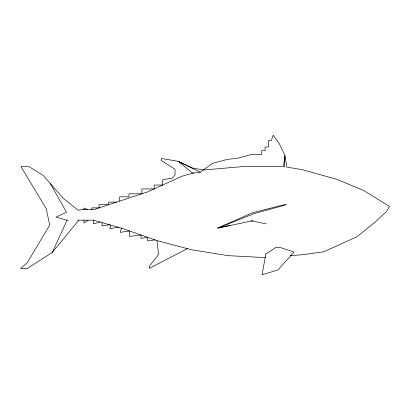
<?xml version="1.0" encoding="UTF-8"?>
<svg xmlns="http://www.w3.org/2000/svg" width="410" height="410" viewBox="0 0 410 410"><rect width="100%" height="100%" fill="white"/><g stroke="black" fill="none" stroke-linecap="round" stroke-linejoin="round"><path stroke-width="0.61" d="M284.53 167.157L284.924 155.539L279.4 143.828L273.204 135.203L271.328 140.476L268.488 140.476L268.488 147.031L265.091 147.031L265.091 150.701L261.647 150.701L261.647 154.37L251.827 154.37L238.564 158.04L227.155 159.434L212.677 163.308L200.213 172.185L192.592 173.184L178.13 161.289L161.258 158.445L161.258 160.561L175.049 169.294L175.049 174.824L172.241 178.232L162.637 179.677L162.637 185.053L154.145 185.053L154.145 188.933L141.886 188.933L141.886 193.797L128.996 193.797L128.996 196.831L119.715 196.831L119.715 201.079M110.828 225.116L109.793 228.554L118.557 227.324M77.582 220.18L93.541 220.18L121.498 228.165L120.191 232.373L129.432 230.943L129.432 236.401L141.019 235.002L141.019 238.415L147.559 237.298L147.559 240.952L155 239.901M193.807 172.83L181.671 176.361L147.631 191.911L93.541 209.679L81.154 209.679L78.177 210.202L63.381 198.43L43.055 175.311L28.956 166.644L20.946 166.644L46.166 208.536L49.728 225.008L27.27 262.723L20.5 268.494L27.27 268.494L52.254 252.457L67.066 220.18L68.301 220.18M52.254 252.457L78.823 220.18M88.176 220.18L83.953 223.019L83.953 220.18M187.375 248.655L149.373 268.33L149.373 266.213L158.547 254.487L156.994 240.603L121.498 228.165M100.081 222.046L93.541 223.845L93.541 220.18M229.928 225.321L217.643 228.144L252.15 212.867L284.222 204.687L286.708 204.687L254.302 213.564L217.643 228.144L253.175 220.657M109.547 224.752L102.054 225.808L102.054 222.609M265.47 257.608L228.119 255.655L191.398 249.721L156.994 240.603M290.239 255.676L302.303 254.738L323.715 251.837L357.028 236.713L375.206 222.035L386.205 211.842L389.5 206.466L363.977 190.635L337.092 179.416L302.534 169.735L286.867 167.116L284.924 155.539L283.433 166.537L243.581 166.537L203.519 170.001L192.136 167.9L178.13 161.289L200.213 172.185M116.491 202.14L108.624 202.14L108.624 204.723L99.071 204.723L99.071 207.86L91.855 207.86L91.855 209.679M250.812 220.78L266.285 223.845M67.066 220.18L55.955 217.141L66.487 212.262L50.497 183.772M87.504 209.679L83.901 207.988L83.901 209.679M265.818 254.041L262.062 274.797L277.872 269.97L294.078 252.037L280.22 247.496L276.043 247.297L265.818 254.041"/></g></svg>
